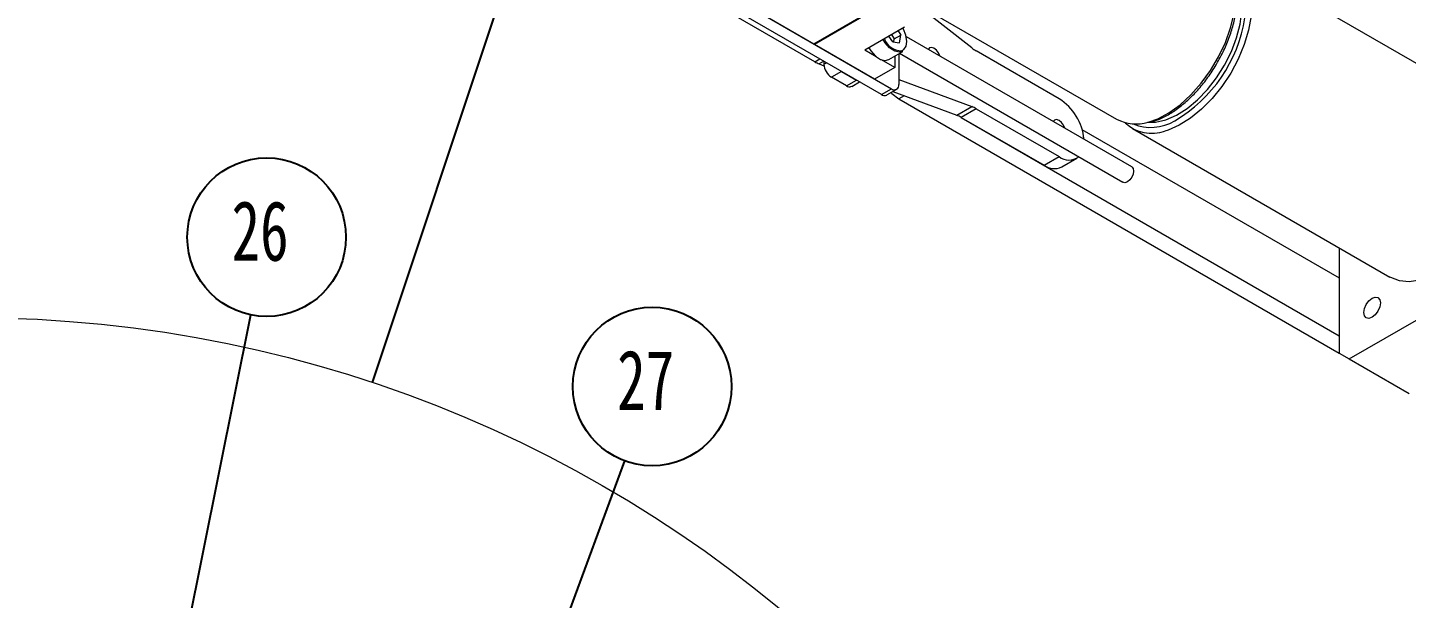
# Model space of a CAD drawing. Header units: millimetres. Extents: x 19 to 1665, y -46 to 1184.
# Drawn here: x 1175.5 to 1370.4, y 397.6 to 478.3 of the extents above; entities that cross this region are included whole.
import ezdxf

# ---------------------------------------------------------------- set-up
doc = ezdxf.new("R2010")
doc.units = ezdxf.units.MM
doc.header["$LTSCALE"] = 4
doc.layers.add('12', color=4, linetype='Continuous')
doc.layers.add('13', color=6, linetype='Continuous')
doc.styles.add('SLDTEXTSTYLE2', font='TXT', dxfattribs={"width": 0.7})
doc.dimstyles.new('SLDDIMSTYLE0', dxfattribs={"dimtxt": 0.18, "dimasz": 4.8, "dimexe": 0, "dimexo": 0.0625, "dimgap": 0, "dimtad": 0, "dimtih": 1, "dimtoh": 1, "dimdec": 0, "dimrnd": 1e-09, "dimzin": 0, "dimdsep": 46, "dimtxsty": 'Standard', "dimblk1": 'DOT', "dimblk2": 'DOT', "dimsah": 1, "dimcen": 0.09, "dimadec": 0, "dimazin": 0, "dimtfac": 4.8, "dimtdec": 0, "dimtofl": 0, "dimtmove": 0, "dimatfit": 3, "dimldrblk": 'DOT', "dimfxl": 0, "dimfrac": 2, "dimtolj": 1, "dimtzin": 0, "dimarcsym": 0})
doc.dimstyles.new('SLDDIMSTYLE2', dxfattribs={"dimtxt": 0.18, "dimasz": 12, "dimexe": 0, "dimexo": 0.0625, "dimgap": 0, "dimtad": 0, "dimtih": 1, "dimtoh": 1, "dimdec": 0, "dimrnd": 1e-09, "dimzin": 0, "dimdsep": 46, "dimtxsty": 'Standard', "dimblk1": 'NONE', "dimblk2": 'NONE', "dimsah": 1, "dimcen": 0.09, "dimadec": 0, "dimazin": 0, "dimtfac": 12, "dimtdec": 0, "dimtofl": 0, "dimtmove": 0, "dimatfit": 3, "dimldrblk": 'NONE', "dimfxl": 0, "dimfrac": 2, "dimtolj": 1, "dimtzin": 0, "dimarcsym": 0})

# ---------------------------------------------------------------- blocks, each defined once
blk = doc.blocks.new('_None')
blk = doc.blocks.new('SW_NOTE_0_31')
at = {"layer": '12', "color": 0}
blk.add_circle((2.21, 10.99), 11.21, dxfattribs=at)
at = {"layer": '12', "color": 0, "insert": (1.29, 16.13), "char_height": 8.467, "attachment_point": 2, "style": 'SLDTEXTSTYLE2'}
blk.add_mtext('26', dxfattribs=at)
blk = doc.blocks.new('_Dot')
at = {"color": 0, "linetype": 'ByBlock', "lineweight": -2}
blk.add_line((-0.5, 0), (-1, 0), dxfattribs=at)
at = {"color": 0, "linetype": 'ByBlock', "const_width": 0.5}
blk.add_lwpolyline([(-0.25, 0, 1), (0.25, 0, 1)], format="xyb", close=True, dxfattribs=at)
blk = doc.blocks.new('SW_NOTE_0_32')
at = {"layer": '12', "color": 0}
blk.add_circle((3.88, 10.52), 11.21, dxfattribs=at)
at = {"layer": '12', "color": 0, "insert": (2.96, 15.66), "char_height": 8.467, "attachment_point": 2, "style": 'SLDTEXTSTYLE2'}
blk.add_mtext('27', dxfattribs=at)

msp = doc.modelspace()

# ---------------------------------------------------------------- linework, layer by layer
at = {"color": 7, "linetype": 'Continuous', "lineweight": 18}
for p, q in [((1286.77, 473.44), (1254.1, 492.3)), ((1382.02, 467.28), (1345.67, 488.26)), ((1300.21, 482.17), (1329.41, 465.31)), ((1308.95, 475.39), (1300.44, 482.04)), ((1362.29, 431.47), (1451.38, 482.91)), ((1296.18, 468.82), (1277.08, 479.84)), ((1278.14, 480.86), (1286.63, 475.96)), ((1278.5, 480.66), (1297.59, 469.64)), ((1286.63, 475.96), (1295.11, 480.86)), ((1295.22, 480.8), (1286.74, 475.9)), ((1299.46, 478.35), (1293.81, 475.09)), ((1298.53, 477.81), (1298.92, 477.21)), ((1286.74, 475.9), (1286.74, 476.03)), ((1295.22, 471), (1286.74, 475.9)), ((1297.77, 476.26), (1297.24, 477.07)), ((1297.61, 477.28), (1298, 476.68)), ((1297.77, 476.26), (1298.75, 476.12)), ((1297.93, 476.24), (1298, 476.68)), ((1298, 476.68), (1298.92, 477.21)), ((1298.75, 476.12), (1298.92, 477.21)), ((1331.55, 458.58), (1299.7, 476.97)), ((1286.77, 473.44), (1287.48, 473.84)), ((1288.04, 473.52), (1287.39, 473.14)), ((1288.04, 473.52), (1288.04, 473.11)), ((1295.45, 474.14), (1293.81, 475.09)), ((1298.05, 472.64), (1296.19, 473.71)), ((1297.2, 473.75), (1299.21, 474.91)), ((1298.05, 474.24), (1298.05, 472.64)), ((1298.65, 474.59), (1298.65, 470.25)), ((1298.74, 474.64), (1330.3, 456.41)), ((1321.28, 468.21), (1309.57, 474.98)), ((1287.39, 473.14), (1288.06, 472.89)), ((1288.04, 473.11), (1288.4, 473.31)), ((1290.52, 472.09), (1289.1, 471.27)), ((1290.52, 472.09), (1292.64, 470.86)), ((1298.05, 472.64), (1295.22, 471)), ((1291.23, 470.05), (1289.1, 471.27)), ((1291.23, 470.05), (1292.64, 470.86)), ((1291.98, 469.97), (1293.08, 470.61)), ((1296.18, 468.82), (1297.59, 469.64)), ((1298.65, 470.95), (1308.95, 467.1)), ((1296.92, 468.75), (1298.34, 469.56)), ((1297.8, 469.25), (1306.83, 465.88)), ((1299.41, 468.65), (1298.65, 468.21)), ((1298.65, 468.21), (1360.88, 432.29)), ((1306.83, 465.88), (1308.95, 467.1)), ((1309.57, 466.81), (1307.44, 465.59)), ((1309.57, 466.81), (1321.28, 460.05)), ((1307.44, 465.59), (1360.88, 434.74)), ((1307.44, 465.59), (1319.16, 458.82)), ((1324.52, 463.89), (1360.88, 442.91)), ((1331.67, 464.01), (1368.02, 443.03)), ((1319.16, 458.82), (1321.28, 460.05)), ((1321.66, 458.58), (1323.78, 459.8)), ((1360.88, 447.15), (1360.88, 432.29)), ((1360.88, 432.29), (1362.29, 431.47)), ((1362.29, 431.47), (1370.77, 426.57))]:
    msp.add_line(p, q, dxfattribs=at)
at = {"color": 7, "linetype": 'Continuous', "lineweight": 18, "flags": 128}
for points in [[(1333.77, 464.9), (1334.93, 464.91), (1336.37, 465.24), (1337.87, 465.88), (1339.38, 466.83), (1340.86, 468.05), (1342.26, 469.51), (1343.55, 471.16), (1344.68, 472.97), (1345.63, 474.88), (1346.37, 476.83), (1346.87, 478.76), (1347.13, 480.63), (1347.13, 482.38), (1346.87, 483.95), (1346.37, 485.3), (1346.29, 485.45)], [(1333.88, 464.93), (1335.22, 465.4), (1336.81, 466.25), (1338.39, 467.38), (1339.92, 468.78), (1341.36, 470.4), (1342.67, 472.2), (1343.82, 474.14), (1344.78, 476.16), (1345.52, 478.22), (1346.02, 480.25), (1346.28, 482.22), (1346.28, 484.06), (1346.02, 485.72), (1346, 485.82)], [(1348.57, 481.85), (1348.44, 479.94), (1348.06, 477.93), (1347.44, 475.88), (1346.59, 473.83), (1345.53, 471.85), (1344.3, 469.97), (1342.92, 468.26), (1341.43, 466.74), (1339.87, 465.47), (1338.27, 464.48), (1336.69, 463.79), (1336.24, 463.65)], [(1299.02, 475.01), (1299.33, 475.16), (1299.67, 475.63), (1299.78, 476.33), (1299.64, 477.18), (1299.28, 478.04), (1299.19, 478.19)], [(1299.21, 474.91), (1298.74, 474.78), (1298.05, 474.93), (1297.34, 475.41), (1296.7, 476.13), (1296.41, 476.59)], [(1304.42, 474.24), (1304.42, 474.26), (1304.22, 474.7), (1303.94, 475.08), (1303.6, 475.36), (1303.26, 475.48), (1302.97, 475.42), (1302.78, 475.2), (1302.78, 475.19)], [(1294.39, 475.43), (1294.68, 474.97), (1295.33, 474.24), (1296.04, 473.77), (1296.72, 473.62), (1297.2, 473.75)], [(1297.51, 469.09), (1297.65, 468.95), (1298.65, 468.21)], [(1382.02, 467.28), (1382.43, 467.01), (1383.38, 466.09), (1384.12, 464.89), (1384.63, 463.44), (1384.88, 461.77), (1384.88, 459.93), (1384.63, 457.96), (1384.12, 455.93), (1383.38, 453.87), (1382.43, 451.85), (1381.28, 449.91), (1379.97, 448.11), (1378.53, 446.49), (1377, 445.09), (1375.42, 443.96), (1373.82, 443.11), (1372.26, 442.58), (1370.77, 442.37), (1369.39, 442.5), (1368.16, 442.95), (1368.02, 443.03)], [(1322.1, 464.04), (1322.09, 464.05), (1321.9, 464.49), (1321.62, 464.88), (1321.28, 465.15), (1320.94, 465.27), (1320.65, 465.21), (1320.46, 464.99), (1320.46, 464.98)], [(1331.55, 458.58), (1331.55, 458.58), (1331.75, 458.36), (1331.81, 458), (1331.75, 457.58), (1331.55, 457.13), (1331.27, 456.75), (1330.93, 456.47), (1330.59, 456.36), (1330.3, 456.41)], [(1366.68, 439.37), (1366.6, 438.8), (1366.34, 438.22), (1365.96, 437.71), (1365.52, 437.35), (1365.07, 437.19), (1364.69, 437.27), (1364.44, 437.56), (1364.35, 438.02), (1364.44, 438.59), (1364.69, 439.17), (1365.07, 439.68), (1365.52, 440.04), (1365.96, 440.2), (1366.34, 440.13), (1366.6, 439.83), (1366.68, 439.37)]]:
    msp.add_lwpolyline(points, dxfattribs=at)
at = {"color": 7, "linetype": 'Continuous', "lineweight": 18}
msp.add_circle((1167.69, 258.4), 178.89, dxfattribs=at)
for centre, radius, start, end in [((1327.2, 482.87), 20.6, 300.3993, 350.9623), ((1298.97, 477.53), 2.52, 199.385, 271.1097), ((1312.25, 479.59), 5.33, 231.863, 239.8376), ((1288.84, 476.99), 4.11, 239.7885, 249.2784), ((1290.35, 473.21), 2.31, 182.6055, 237.3945), ((1291.66, 470.66), 0.754, 234.3824, 294.3071), ((1298, 470.15), 0.655, 230.7967, 9.214), ((1296.61, 469.43), 0.754, 234.3824, 294.3071), ((1317.21, 461.77), 7.63, 5.3403, 57.7251), ((1305.38, 462.03), 4.11, 59.7885, 69.2784), ((1307.5, 463.26), 4.11, 59.7885, 69.2784), ((1332.12, 470.56), 5.9, 242.6934, 287.4376), ((1334.38, 468.75), 5.43, 226.3375, 289.9817), ((1334.25, 470.77), 6.6, 247.7554, 300.7521), ((1322.69, 461.8), 2.25, 231.0136, 307.4879), ((1320.62, 460.82), 2.47, 233.8034, 294.8861)]:
    msp.add_arc(centre, radius, start, end, dxfattribs=at)
for points, knots in [([(1343.9, 473.81), (1344.1, 474.15), (1344.63, 475.11), (1345.31, 476.76), (1345.93, 478.69), (1346.33, 480.59), (1346.51, 482.43), (1346.48, 484.13), (1346.26, 485.13), (1346.16, 485.61)], [0, 0, 0, 0, 0.086436, 0.239937, 0.393564, 0.54741, 0.701559, 0.856054, 1, 1, 1, 1]), ([(1334.15, 464.91), (1334.49, 465.01), (1335.33, 465.24), (1336.69, 465.93), (1338.2, 466.92), (1339.66, 468.16), (1341.06, 469.6), (1342.34, 471.23), (1343.3, 472.65), (1343.76, 473.54), (1343.9, 473.81)], [0, 0, 0, 0, 0.096765, 0.2367722, 0.3773444, 0.5179221, 0.6583461, 0.7986186, 0.9387948, 1, 1, 1, 1])]:
    msp.add_open_spline(points, degree=3, knots=knots, dxfattribs=at)

# ---------------------------------------------------------------- block references
at = {"layer": '12'}
for name, p in [('SW_NOTE_0_31', (1207.08, 437.67)), ('SW_NOTE_0_32', (1259.9, 417.04))]:
    msp.add_blockref(name, p, dxfattribs=at)

# ---------------------------------------------------------------- leaders
for points in [[(1181.73, 311.72), (1207.08, 437.67)], [(1209.66, 280.63), (1259.9, 417.04)]]:
    msp.add_leader(points, dimstyle='SLDDIMSTYLE0', dxfattribs=at)
at = {"layer": '13', "has_arrowhead": 0}
msp.add_leader([(1224.25, 428.11), (1245.05, 490.55)], dimstyle='SLDDIMSTYLE2', dxfattribs=at)

doc.saveas('drawing.dxf')
